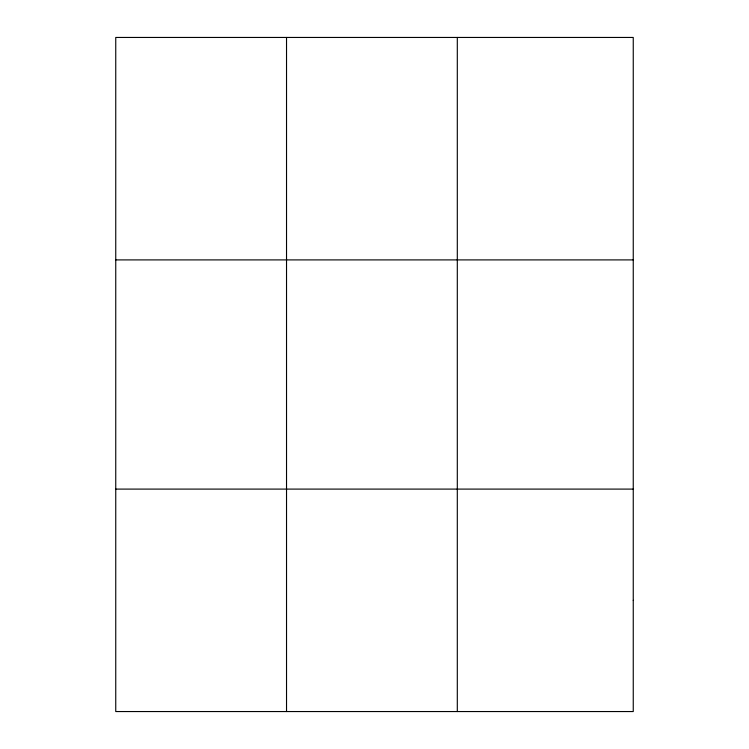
<?xml version="1.0" encoding="UTF-8"?>
<svg xmlns="http://www.w3.org/2000/svg" width="749" height="749" viewBox="0 0 749 749"><rect width="100%" height="100%" fill="white"/><g stroke="black" fill="none" stroke-linecap="round" stroke-linejoin="round"><path stroke-width="1.12" d="M286.53 711.55L286.53 37.45M457.302 711.55L457.302 37.45M115.749 259.903L633.251 259.903M115.749 489.097L633.251 489.097M633.251 600.324L633.251 711.55L115.749 711.55L115.749 37.45L633.251 37.45L633.251 600.324"/></g></svg>
